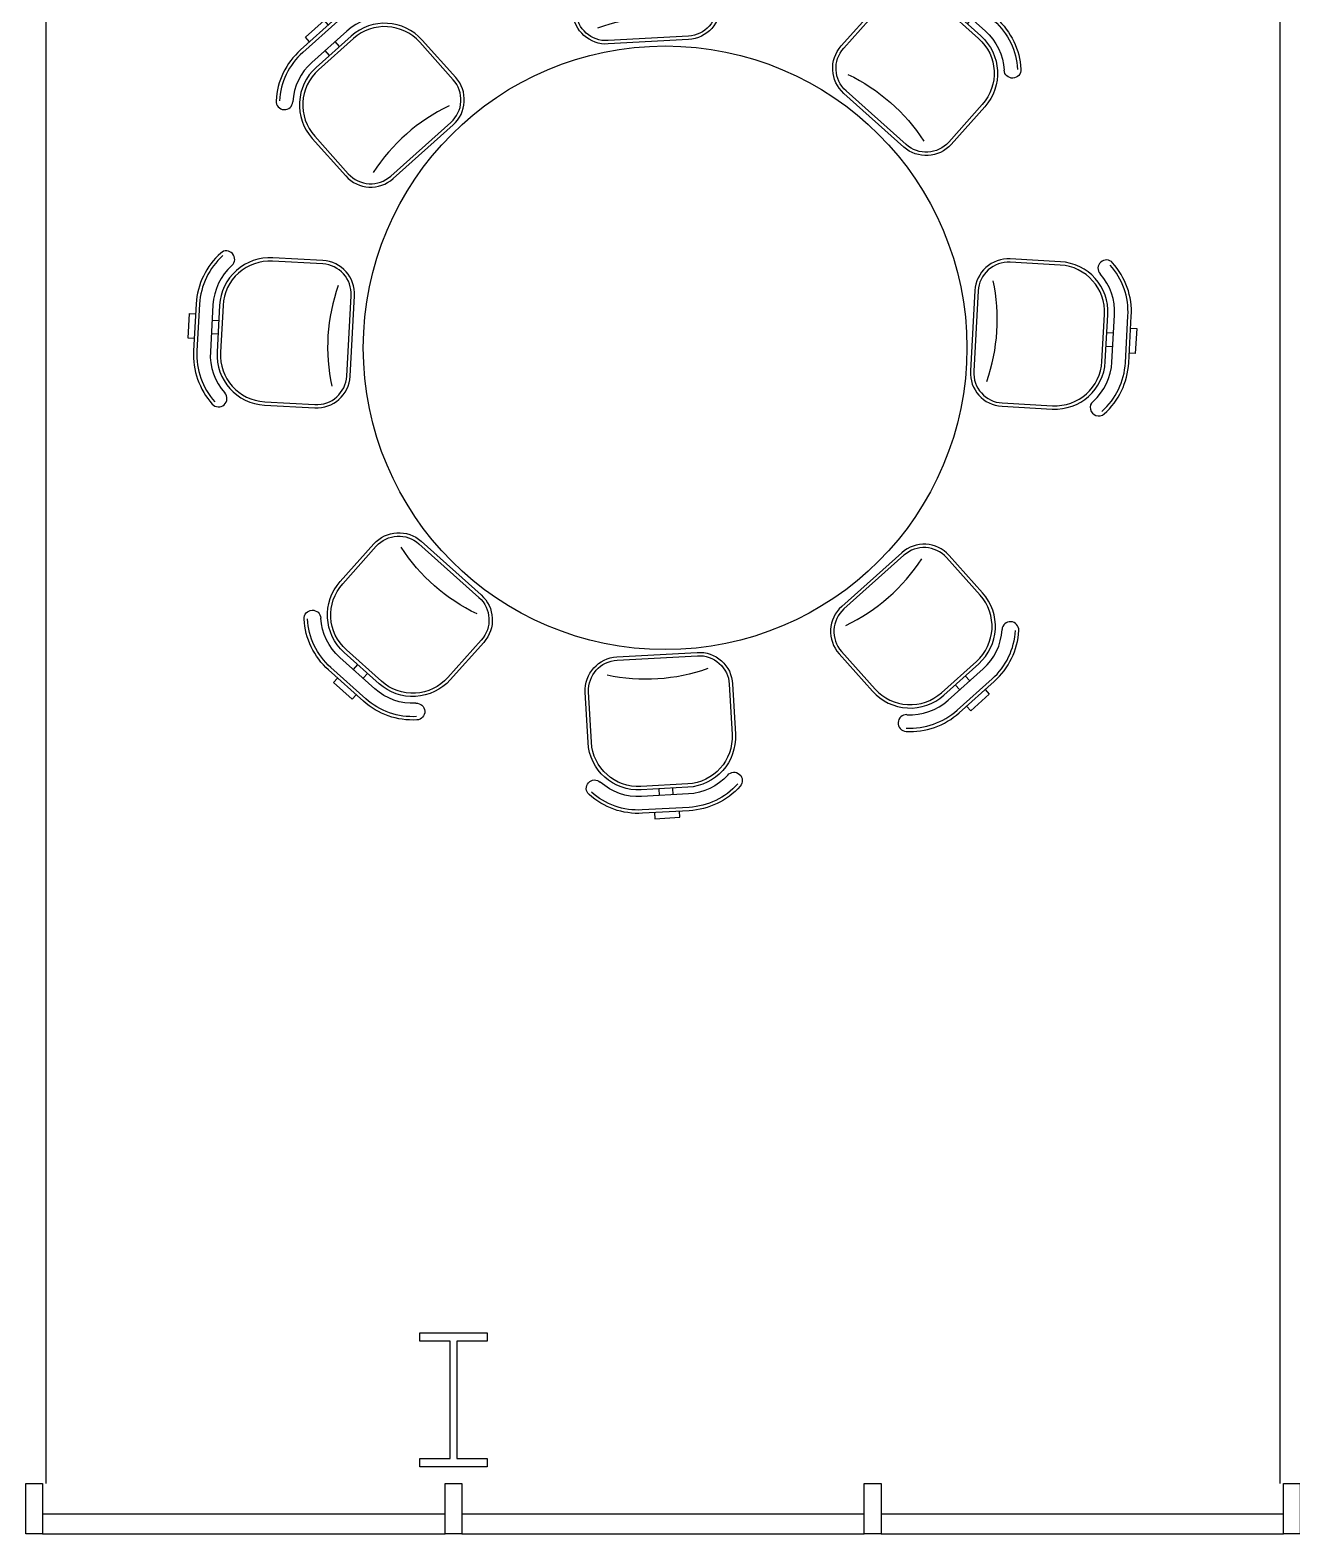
# Model space of a CAD drawing. Extents: x -1.7 to 87, y -33.6 to 19.
# Drawn here: x 6.367 to 10.13, y -0.2 to 4.284 of the extents above; entities that cross this region are included whole.
import ezdxf

# ---------------------------------------------------------------- set-up
doc = ezdxf.new("R2010")
doc.units = 0
for name, color, linetype in [('AR-DIV', 2, 'Continuous'), ('AR-ESQ', 2, 'Continuous'), ('AR-EST', 4, 'Continuous'), ('AR-MOB', 2, 'Continuous')]:
    doc.layers.add(name, color=color, linetype=linetype)

# ---------------------------------------------------------------- blocks, each defined once
blk = doc.blocks.new('CADEIRA-S')
at = {"color": 2}
for p, q in [((0.0718, 0.2686), (-0.0682, 0.2686)), ((0.0718, 0.2186), (-0.0682, 0.2186)), ((0.0718, 0.1986), (-0.0682, 0.1986)), ((-0.2182, 0.0486), (-0.2182, -0.1014)), ((0.2218, -0.1014), (0.2218, 0.0486)), ((-0.1182, -0.2014), (0.1218, -0.2014))]:
    blk.add_line(p, q, dxfattribs=at)
at = {"color": 1}
for p, q in [((0.0718, 0.2586), (-0.0682, 0.2586)), ((0.0718, 0.1886), (-0.0682, 0.1886)), ((-0.0148, 0.1986), (-0.0149, 0.2186)), ((0.0252, 0.1986), (0.0251, 0.2186)), ((-0.2082, 0.0486), (-0.2082, -0.1014)), ((0.2118, -0.1014), (0.2118, 0.0486)), ((-0.1182, -0.1914), (0.1218, -0.1914))]:
    blk.add_line(p, q, dxfattribs=at)
at = {"color": 2}
blk.add_lwpolyline([(-0.032, 0.2686), (-0.032, 0.2867), (0.0426, 0.2867), (0.0426, 0.2686)], dxfattribs=at)
for centre, radius, start, end in [((-0.0682, 0.0486), 0.22, 90, 135), ((0.0718, 0.0486), 0.22, 45, 90), ((-0.2061, 0.1864), 0.025, 135, 315), ((-0.0682, 0.0486), 0.15, 90, 180), ((-0.0682, 0.0486), 0.17, 90, 135), ((0.0718, 0.0486), 0.17, 45, 90), ((0.0718, 0.0486), 0.15, 0, 90), ((0.2097, 0.1864), 0.025, 225, 45), ((-0.1182, -0.1014), 0.1, 180, 270), ((0.1218, -0.1014), 0.1, 270, 0)]:
    blk.add_arc(centre, radius, start, end, dxfattribs=at)
at = {"color": 1}
for centre, radius, start, end in [((-0.0682, 0.0486), 0.21, 90, 135), ((0.0718, 0.0486), 0.21, 45, 90), ((-0.0682, 0.0486), 0.14, 90, 180), ((0.0718, 0.0486), 0.14, 0, 90), ((-0.1182, -0.1014), 0.09, 180, 270), ((-0.0052, -0.6823), 0.5534, 73.6911, 105.2491), ((0.1218, -0.1014), 0.09, 270, 0)]:
    blk.add_arc(centre, radius, start, end, dxfattribs=at)
blk = doc.blocks.new('A$C756E63DE')
at = {"color": 2, "linetype": 'ByBlock'}
blk.add_circle((1.4677, 1.3128), 0.9, dxfattribs=at)
at = {"color": 0, "linetype": 'ByBlock', "xscale": -1}
for p, rotation in [((1.4084, 2.4265), 3.180069614037463), ((2.2256, 2.1404), 318.1800696140375), ((0.694, 0.5069), 138.1800696140375), ((1.4531, 0.1968), 183.1800696140375)]:
    blk.add_blockref('CADEIRA-S', p, dxfattribs=dict(at, rotation=rotation))
at = {"color": 0, "linetype": 'ByBlock'}
for p, rotation in [((0.6105, 2.0464), 41.8199303859625), ((0.3337, 1.3571), 86.81993038596254), ((2.5857, 1.3542), 266.8199303859625), ((2.2193, 0.4727), 221.8199303859624)]:
    blk.add_blockref('CADEIRA-S', p, dxfattribs=dict(at, rotation=rotation))

msp = doc.modelspace()

# ---------------------------------------------------------------- linework, layer by layer
at = {"layer": 'AR-DIV'}
for p, q in [((6.415, -0.05), (6.415, 6.7097)), ((10.095, -0.05), (10.095, 6.71))]:
    msp.add_line(p, q, dxfattribs=at)
at = {"layer": 'AR-ESQ'}
for points in [[(6.405, -0.05), (6.405, -0.2), (6.355, -0.2), (6.355, -0.05)], [(7.655, -0.05), (7.655, -0.2), (7.605, -0.2), (7.605, -0.05)], [(8.905, -0.05), (8.905, -0.2), (8.855, -0.2), (8.855, -0.05)], [(10.155, -0.05), (10.155, -0.2), (10.105, -0.2), (10.105, -0.05)]]:
    msp.add_lwpolyline(points, close=True, dxfattribs=at)
for points in [[(6.405, -0.14), (7.605, -0.14)], [(7.655, -0.14), (8.855, -0.14)], [(8.905, -0.14), (10.105, -0.14)]]:
    msp.add_lwpolyline(points, dxfattribs=at)
at = {"layer": 'AR-ESQ', "color": 1}
for points in [[(6.405, -0.2), (7.605, -0.2)], [(7.655, -0.2), (8.855, -0.2)], [(8.905, -0.2), (10.105, -0.2)]]:
    msp.add_lwpolyline(points, dxfattribs=at)
at = {"layer": 'AR-EST'}
msp.add_lwpolyline([(7.53, 0.4), (7.73, 0.4), (7.73, 0.375), (7.64, 0.375), (7.64, 0.025), (7.73, 0.025), (7.73, 0), (7.53, 0), (7.53, 0.025), (7.62, 0.025), (7.62, 0.375), (7.53, 0.375), (7.53, 0.4)], dxfattribs=at)

# ---------------------------------------------------------------- block references
at = {"layer": 'AR-MOB'}
msp.add_blockref('A$C756E63DE', (6.7934, 2.0239), dxfattribs=at)

doc.saveas('drawing.dxf')
